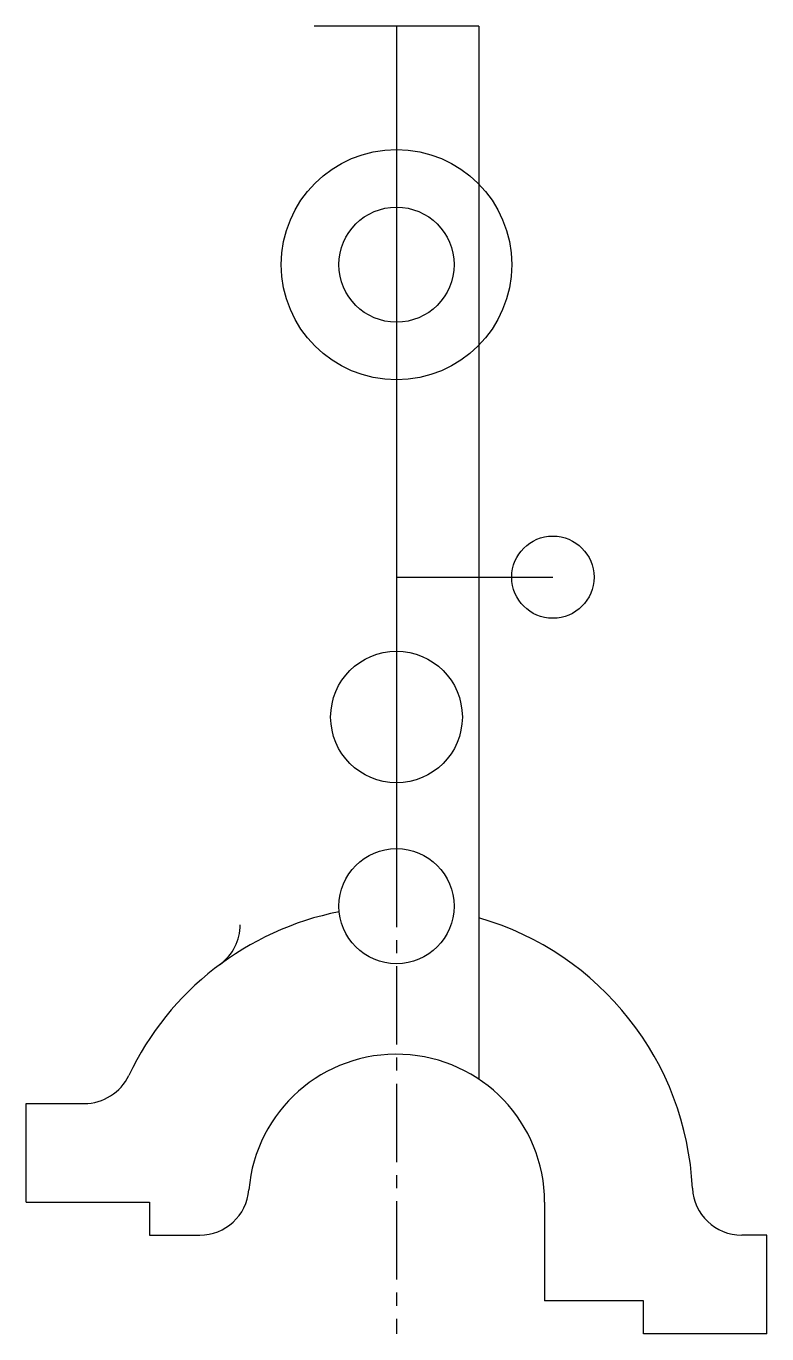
# Model space of a CAD drawing. Header units: millimetres. Extents: x 1568 to 31342, y 459 to 4403.
# Drawn here: x 16781.8 to 16871.8, y 1595.9 to 1754.9 of the extents above; entities that cross this region are included whole.
import ezdxf

# ---------------------------------------------------------------- set-up
doc = ezdxf.new("R2010")
doc.units = ezdxf.units.MM
doc.header["$LTSCALE"] = 0.5
doc.linetypes.add('CENTER2', pattern=[28.575, 19.05, -3.175, 3.175, -3.175])
doc.layers.add('centre line', color=3, linetype='CENTER2')
doc.layers.add('drawing', color=7, linetype='Continuous')

msp = doc.modelspace()

# ---------------------------------------------------------------- linework, layer by layer
at = {"layer": 'centre line'}
msp.add_line((16826.834, 1754.914), (16826.834, 1595.914), dxfattribs=at)
at = {"layer": 'drawing'}
for p, q in [((16836.834, 1754.914), (16816.834, 1754.914)), ((16826.834, 1754.914), (16826.834, 1687.914)), ((16836.834, 1754.914), (16836.834, 1626.881)), ((16826.834, 1687.914), (16845.834, 1687.914)), ((16826.834, 1687.914), (16826.834, 1670.914)), ((16826.834, 1670.914), (16826.834, 1647.914)), ((16781.834, 1611.914), (16781.834, 1623.914)), ((16781.834, 1623.914), (16788.887, 1623.914)), ((16781.834, 1611.914), (16796.834, 1611.914)), ((16796.834, 1611.914), (16796.834, 1607.914)), ((16844.834, 1611.914), (16844.834, 1599.914)), ((16796.834, 1607.914), (16802.917, 1607.914)), ((16871.834, 1607.914), (16868.786, 1607.914)), ((16871.834, 1595.914), (16871.834, 1607.914)), ((16856.834, 1599.914), (16844.834, 1599.914)), ((16856.834, 1595.914), (16856.834, 1599.914)), ((16871.834, 1595.914), (16856.834, 1595.914))]:
    msp.add_line(p, q, dxfattribs=at)
for centre, radius in [((16826.834, 1725.914), 14), ((16826.834, 1725.914), 7), ((16845.834, 1687.914), 5), ((16826.834, 1670.914), 8), ((16826.834, 1647.914), 7)]:
    msp.add_circle(centre, radius, dxfattribs=at)
for centre, radius, start, end in [((16826.834, 1611.914), 36, 101.15847, 154.62307), ((16801.834, 1645.663), 6, 306.52961, 0), ((16826.834, 1611.914), 36, 2.7294, 73.87238), ((16826.834, 1611.914), 18, 0, 175.21981), ((16788.887, 1629.914), 6, 270, 334.62307), ((16802.917, 1613.914), 6, 270, 355.21981), ((16868.786, 1613.914), 6, 182.7294, 270)]:
    msp.add_arc(centre, radius, start, end, dxfattribs=at)

doc.saveas('drawing.dxf')
